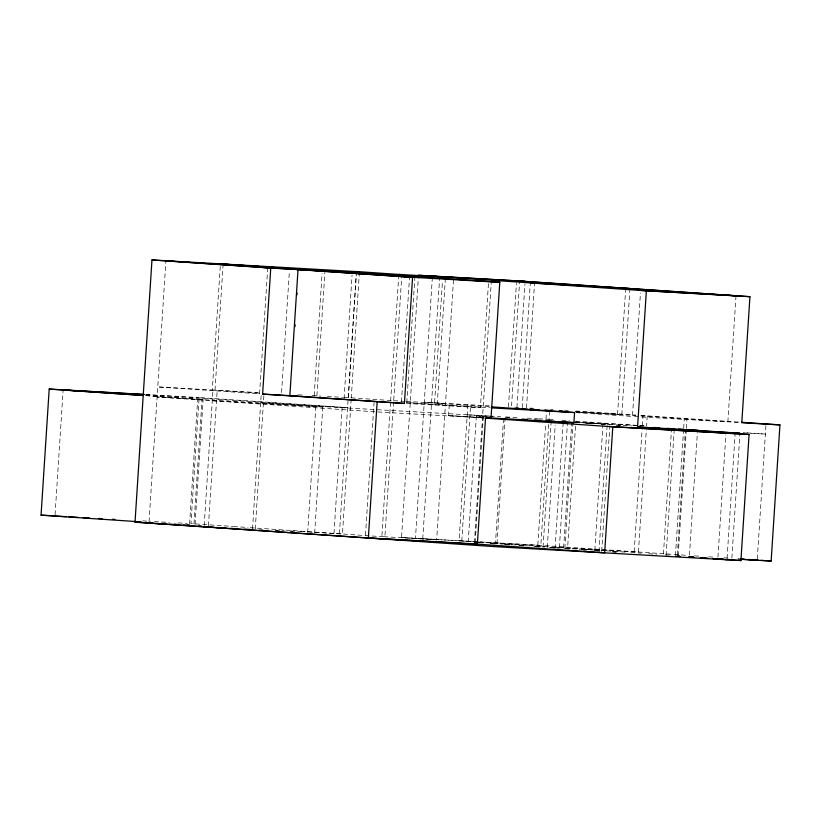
<?xml version="1.0" encoding="UTF-8"?>
<svg xmlns="http://www.w3.org/2000/svg" width="821" height="821" viewBox="0 0 821 821"><rect width="100%" height="100%" fill="white"/><g stroke="black" fill="none" stroke-linecap="round" stroke-linejoin="round"><path stroke-width="0.62" stroke-dasharray="4.11 3.08" d="M55.069 514.757L63.135 389.965M149.042 521.776L165.914 260.842M189.62 523.972L197.687 399.18L203.136 399.488L195.07 524.28M146.035 394.644L347.591 407.657L199.113 397.549L190.954 523.613L232.836 526.456M202.14 397.816L193.992 523.88L191.437 523.736M267.728 267.779L259.58 393.834L157.765 386.907L212.27 389.985L220.346 265.204M204.193 525.532L212.916 390.663M223.148 264.075L214.999 390.139L260.083 392.684M208.431 525.82L217.155 390.95M252.529 528.898L261.335 392.756M255.259 529.052L263.982 394.172M281.552 392.52L289.372 271.556M295.519 326.902L295.683 324.357M297.582 295.067L297.746 292.522M314.176 395.64L322.078 273.403M307.68 532.655L315.828 406.59M316.896 395.794L324.972 271.012M314.648 533.096L322.797 407.042L260.678 402.844M333.993 533.404L342.141 407.349M344.071 398.606L352.055 275.097M339.442 533.712L356.314 272.777M348.391 397.621L356.304 275.384M351.193 399.098L342.47 533.978L303.38 531.68M343.691 397.405L351.275 397.836L359.27 274.327M365.478 535.23L374.119 401.633M390.55 402.3L381.868 536.595L436.68 539.797L453.561 278.863M390.632 401.017L398.739 275.671M393.618 401.982L384.895 536.872L248.722 527.605M351.275 397.836L393.7 400.72L401.767 275.938M401.459 401.89L409.535 277.108M414.933 276.533L406.785 402.588L490.147 407.791M436.68 539.797L401.541 537.468L418.412 276.544M432.349 277.416L415.467 538.35L478.376 541.901M422.743 538.904L439.625 277.98M406.477 401.448L434.586 403.029L442.488 280.792M445.382 278.401L437.316 403.183L445.485 403.645L424.272 402.208L491.05 405.974M484.913 418.033L448.553 415.559L449.21 405.482M467.888 404.671L459.083 540.813L478.427 542.096M461.802 540.967L470.607 404.825M468.206 542.065L476.354 416.001L487.51 416.637M406.477 403.46L480.418 407.637L488.577 281.572M474.425 542.66L491.215 282.999M483.323 416.442L475.174 542.507L480.203 542.845M503.53 418.813L495.463 543.605L503.057 544.118M505.131 417.673L496.982 543.738L490.506 543.328M508.466 406.857L516.45 283.348M511.575 405.861L519.56 282.342M516.943 407.442L524.937 283.922M522.238 407.688L530.233 284.169M526.487 407.975L534.553 283.183M401.541 537.468L537.817 545.165L545.637 424.283M545.965 419.192L546.54 410.284M548.674 424.467L540.844 545.431L479.659 541.973M538.802 418.792L549.003 419.367L549.567 410.551M551.199 421.07L543.05 547.125L534.255 546.529M547.289 547.412L555.201 425.175M563.206 422.528L555.14 547.32L638.42 552.071L646.332 429.835M559.378 547.607L567.455 422.815M563.627 547.894L571.693 423.113M564.858 548.356L572.925 423.574M575.49 426.273L567.578 548.51L565.053 548.336M594.835 550.049L602.994 423.995L583.167 422.866M607.15 425.555L599.084 550.337L581.206 549.28M601.69 551.322L609.88 425.709M625.705 288.284L617.556 414.348L575.583 411.978M629.953 288.582L621.795 414.636L576.003 412.05M576.239 412.635L632.457 416.463L640.452 292.953M634.181 551.784L642.084 429.537M642.33 425.719L642.987 415.642L647.225 415.929L646.579 426.007M663.44 554.072L671.506 429.28M666.077 555.499L674.236 429.434M675.447 555.54L683.595 429.475M683.677 428.213L684.242 419.387M677.376 554.955L685.361 431.446M678.167 555.694L686.315 429.629M686.397 428.367L686.972 419.541M689.466 555.15L697.368 432.903M717.944 557.151L725.856 434.904M736.006 295.796L727.858 421.85L632.457 416.463M727.067 558.403L735.144 433.611M731.88 558.034L739.875 434.525M757.29 558.875L765.931 425.268M298.187 394.839L303.247 395.127M312.093 395.619L320.939 396.122M327.261 396.481L342.429 397.333M514.818 407.216L518.636 407.432M530.089 408.078L536.441 408.448M393.7 400.72L405.205 401.377M145.748 394.532L199.113 397.549M489.08 415.99L375.577 409.617M490.353 416.062L500.553 416.637M505.654 416.924L519.683 417.715M527.328 418.146L537.529 418.72M212.259 400.74L322.797 407.042M575.182 421.973L644.023 425.863M575.737 422.456L581.925 422.805M575.654 422.497L580.704 422.784M585.763 423.061L609.962 424.436M448.553 415.559L484.38 417.581M482.491 417.868L373.473 411.711L157.109 396.995L374.335 409.535M743.693 432.872L765.367 434.093L743.652 432.616M142.68 520.883L150.305 521.314M154.461 521.643L169.362 522.392M178.249 522.895L187.147 523.398M275.476 530.202L284.251 530.592M290.634 530.951L302.107 531.608M474.405 542.414L483.076 542.907M549.824 547.556L558.803 548.018M564.981 548.418L579.975 549.208M737.925 559.163L740.48 559.306M550.439 409.279L552.995 409.453M564.468 410.233L568.296 410.49M575.942 411.013L635.875 415.087M640.975 415.436L740.429 422.199M529.719 408.304L532.275 408.478M575.388 411.475L635.854 415.59M640.862 415.867L740.511 422.651M434.586 403.029L490.589 406.847M406.6 402.608L480.418 407.637M212.27 389.985L260.821 393.259M549.003 419.367L554.113 419.716M561.79 420.239L569.456 420.763M575.849 421.194L638.502 425.463M639.775 425.545L644.454 425.863M467.231 414.749L495.525 416.647M505.757 417.345L510.867 417.694M573.048 421.922L631.595 425.904M476.354 416.001L486.494 416.699M585.989 423.431L592.352 423.862M601.259 424.467L607.622 424.909M616.54 425.514L621.63 425.853M145.861 395.599L203.136 399.488M145.656 395.64L197.687 399.18M537.817 545.165L686.992 555.314M694.628 555.899L701.021 556.269M708.667 556.792L715.06 557.285M723.968 557.828L730.341 558.259M737.997 558.783L740.542 558.957M479.382 542.199L605.621 550.758M606.719 550.86L625.982 552.143M630.897 552.502L641.263 553.18M648.713 553.713L656.533 554.216M665.441 554.822L670.531 555.17M504.32 544.21L518.236 545.154M519.498 545.236L529.658 545.965M534.687 546.273L544.805 546.96M549.772 547.33L559.994 547.997M490.26 543.533L495.289 543.871M505.346 544.559L510.364 544.898M519.17 545.503L525.45 545.924M565.176 548.633L571.56 549.064M586.892 550.111L580.498 549.67L585.547 550.049M595.83 550.717L600.941 551.065M612.435 551.845L616.263 552.112M491.163 543.625L494.991 543.882M505.192 544.58L510.293 544.928M519.221 545.534L525.604 545.965M534.533 546.581L540.906 547.012M565.146 548.664L570.246 549.003M595.759 550.747L600.859 551.086M612.333 551.876L616.161 552.133M233.441 526.559L248.065 527.493M275.476 530.428L278.001 530.602M290.131 531.464L293.169 531.639M556.238 548.018L549.844 547.586L556.217 548.048"/><path stroke-width="1.23" d="M141.53 521.92L41.05 515.147L49.198 389.082L144.486 394.46M740.48 559.306L771.145 561.041L779.95 424.898L741.794 422.743L749.942 296.679L646.373 290.829L637.568 426.971L749.08 434.494L740.922 560.558L495.627 546.704L135.024 522.166L151.977 259.959L359.434 271.772L359.27 274.327M262.607 394.101L270.766 268.046L298.023 269.586L289.864 395.64L262.607 394.101L404.414 403.439L412.563 277.375L289.536 269.011M377.157 401.9L368.352 538.042L477.37 544.2L485.529 418.146L490.979 418.453L499.784 282.301L412.214 276.379M486.935 417.725L573.93 422.641L574.587 412.563L491.769 406.888M749.08 434.494L612.794 426.797L604.646 552.861L474.343 543.933M432.431 276.143L525.101 281.377M398.821 274.399L453.644 277.59M262.279 267.472L356.468 272.839M530.315 282.896L629.953 288.582M404.076 276.8L499.784 282.301M637.886 290.254L741.455 296.104M291.445 395.63L297.438 396.02M522.156 408.961L527.246 409.248M531.064 409.463L538.689 409.895M545.052 410.254L550.142 410.541M559.05 411.044L562.857 411.259M530.212 409.463L539.12 409.966M544.21 410.254L550.573 410.613M559.47 411.116L563.288 411.331M491.43 407.863L574.587 412.563M143.48 394.501L63.135 389.965L143.316 395.424M637.568 426.971L697.799 430.276M671.506 429.28L739.957 433.242L692.082 430.05M609.767 426.53L735.144 433.611M41.05 515.147L53.755 515.855M54.986 516.029L66.46 516.676M69.015 516.82L77.944 517.322M83.044 517.61L89.417 517.969M98.346 518.472L102.173 518.687M112.374 519.272L114.919 519.416M135.024 522.166L152.798 523.264M155.354 523.408L165.575 523.993M169.413 524.209L178.362 524.711M183.483 524.999L189.877 525.358M198.826 525.871L201.381 526.015M204.111 526.805L214.343 527.38M216.036 527.523L225.847 528.036M230.126 528.324L237.803 528.755M244.206 529.114L250.61 529.483M259.58 529.986L262.925 530.13M473.07 543.861L365.314 537.776L148.96 523.049M740.634 559.214L757.208 560.158M679.829 556.371L677.294 556.228L679.839 556.402M691.231 557.018L693.776 557.161M720.397 558.66L722.932 558.803M352.219 272.551L414.933 276.533M749.942 296.679L516.614 280.803L418.494 275.261L646.373 290.829M519.642 281.069L736.006 295.796M356.396 271.505L401.849 274.666M223.148 264.075L324.972 271.012M220.428 263.921L322.243 270.858M299.224 269.606L409.535 277.108M165.914 260.842L267.728 267.779M151.977 259.959L270.766 268.046M741.702 422.292L779.95 424.898M289.864 395.64L404.414 403.439M654.327 427.484L659.417 427.833M667.052 428.346L673.415 428.778M678.505 429.126L683.595 429.475M521.982 419.11L527.041 419.449M534.645 419.972L540.988 420.403M546.057 420.742L554.924 421.347M558.721 421.604L573.93 422.641M485.529 418.146L612.794 426.797M49.198 389.082L143.111 395.476M740.542 558.957L744.442 559.286M748.198 559.481L758.399 560.168M760.944 560.343L771.145 561.041M688.747 557.007L693.837 557.356L688.809 557.079M701.473 557.87L707.835 558.311M723.106 559.347L712.926 558.649L726.985 559.676M725.651 559.522L740.922 560.558M676.083 556.207L679.901 556.464M700.262 557.859L707.897 558.372M150.192 522.567L152.727 522.741M161.614 523.346L165.709 523.562M174.309 524.209L178.116 524.465M186.993 525.071L189.538 525.245"/></g></svg>
